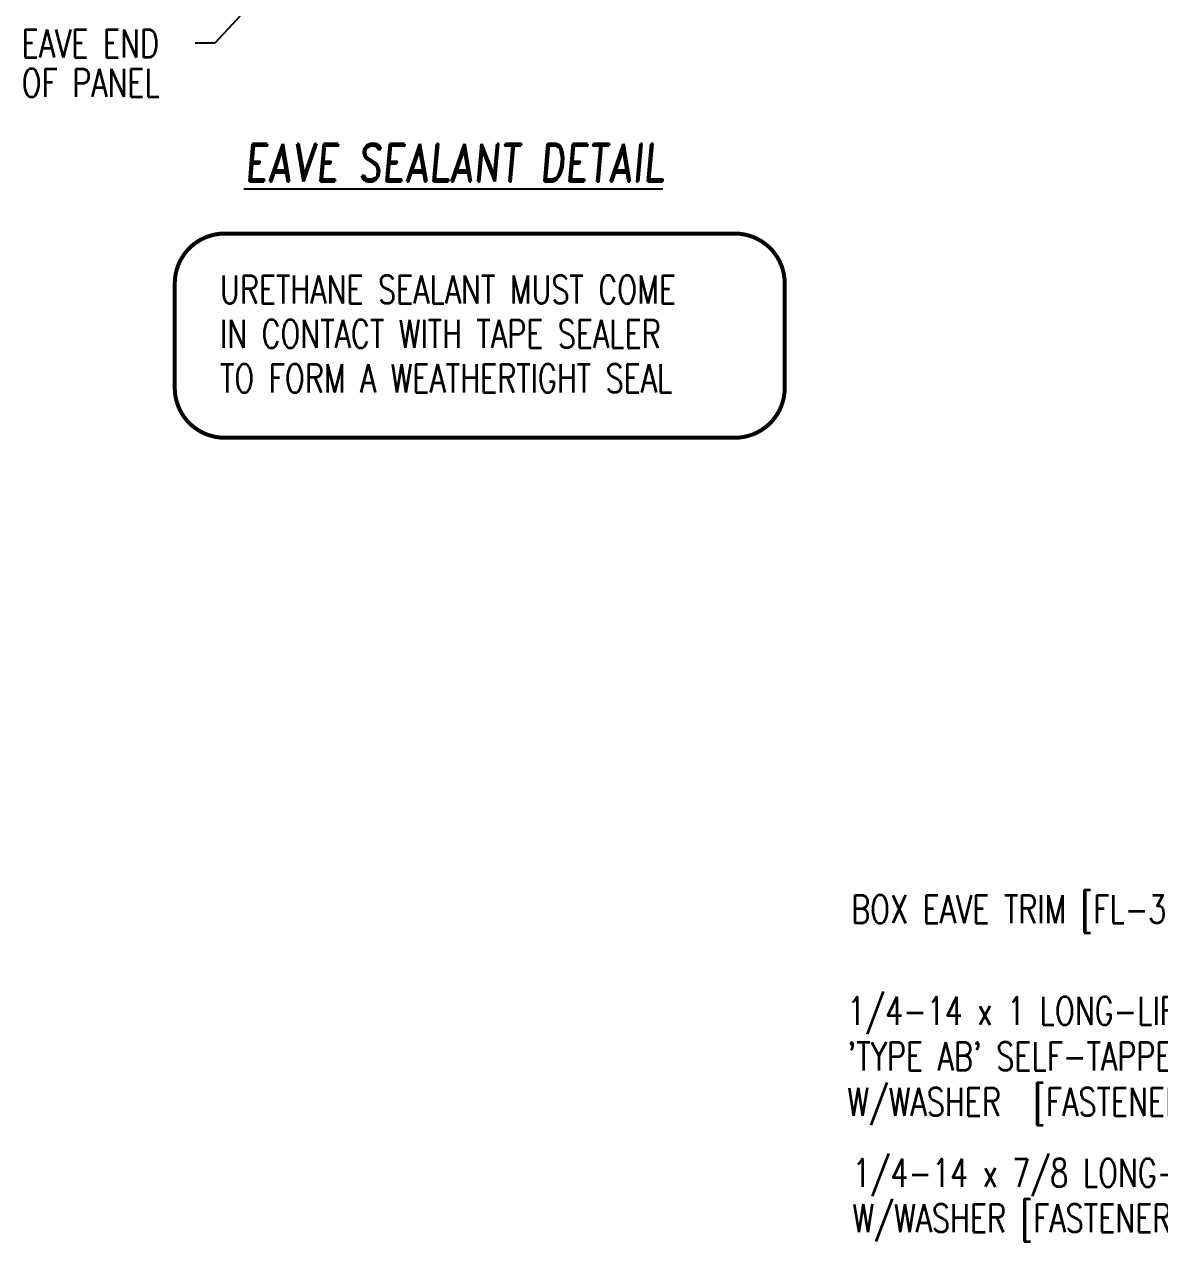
# Model space of a CAD drawing. Header units: inches. Extents: x 1.1 to 39.6, y 6.9 to 55.3.
# Drawn here: x 1.23 to 16.39, y 18.8 to 35.05 of the extents above; entities that cross this region are included whole.
import ezdxf

# ---------------------------------------------------------------- set-up
doc = ezdxf.new("R2010")
doc.units = ezdxf.units.IN
doc.header["$MEASUREMENT"] = 0
doc.layers.add('LABEL', color=6, linetype='Continuous')
doc.layers.add('TEXT', color=2, linetype='Continuous')
doc.styles.add('ROMAND', font='romand', dxfattribs={"height": 0.075})
doc.styles.add('TEXT', font='SIMPLEX', dxfattribs={"width": 0.75, "height": 6})
doc.styles.add('TEXT1', font='ROMANS.shx', dxfattribs={"width": 0.75, "height": 0.375})
doc.dimstyles.new('DETAIL$7', dxfattribs={"dimscale": 4, "dimtxt": 6, "dimasz": 0.125, "dimexe": 0.0625, "dimexo": 0.125, "dimgap": 0.0625, "dimtad": 1, "dimdec": 5, "dimzin": 3, "dimdsep": 46, "dimlunit": 4, "dimtxsty": 'TEXT', "dimblk": 'ARCHTICK', "dimcen": 0.0625, "dimclrd": 7, "dimclre": 7, "dimclrt": 2, "dimadec": 0, "dimazin": 0, "dimtfac": 0.666667, "dimtdec": 5, "dimtmove": 0, "dimatfit": 3, "dimfxl": 0, "dimfrac": 2, "dimtolj": 1, "dimtzin": 3, "dimarcsym": 0})

# ---------------------------------------------------------------- blocks, each defined once
blk = doc.blocks.new('FD-F4')
at = {"layer": 'TEXT', "style": 'TEXT1', "width": 0.75}
for s, p in [('1/4-14 x 7/8 LONG-LIFE LAPTEK', (0.0047, -0.0408)), ('W/WASHER [FASTENER #4]', (0.0047, -0.1926))]:
    blk.add_text(s, height=0.09375, dxfattribs=at).set_placement(p)
blk.add_attdef('(QUANTITY)', (1.4847, -0.1926), '', height=0.0938, dxfattribs=at)
at = {"layer": 'TEXT', "style": 'TEXT1', "flags": 1}
for tag, p in [('Color', (0.0624, -0.4349)), ('Calc', (0.0624, -0.4349)), ('Opt1', (0.0624, -0.4349)), ('Opt2', (0.0624, -0.4349)), ('Opt3', (0.0624, -0.4349)), ('Description', (0.0624, -0.4349)), ('Multiple', (0.0624, -0.4349)), ('Part', (0.0624, -0.4349)), ('Spare1', (0.0624, -0.6224)), ('Spare2', (0.0624, -0.6224)), ('Spare3', (0.0624, -0.6224)), ('Spare4', (0.0624, -0.6224)), ('Spare5', (0.0624, -0.6224)), ('Spare6', (0.0624, -0.6224)), ('Spare7', (0.0624, -0.6224)), ('Spare8', (0.0624, -0.6224)), ('Spare9', (0.0624, -0.6224)), ('Spare10', (0.0624, -0.6224))]:
    blk.add_attdef(tag, p, '', height=0.0938, dxfattribs=at)
blk = doc.blocks.new('_ArchTick')
at = {"color": 0, "linetype": 'ByBlock', "const_width": 0.15}
blk.add_lwpolyline([(-0.5, -0.5), (0.5, 0.5)], dxfattribs=at)
blk = doc.blocks.new('seal_note_tape')
at = {"layer": 'TEXT', "color": 6, "const_width": 0.0533}
blk.add_lwpolyline([(0.027, 0.693), (0.027, 2.086, -0.414214), (0.693, 2.753), (7.503, 2.753, -0.414214), (8.169, 2.086), (8.169, 0.693, -0.414214), (7.503, 0.027), (0.693, 0.027, -0.414214)], format="xyb", close=True, dxfattribs=at)
at = {"layer": 'TEXT', "style": 'TEXT1', "width": 0.75}
for s, p in [('URETHANE SEALANT MUST COME', (0.63, 1.82)), ('IN CONTACT WITH TAPE SEALER', (0.63, 1.227)), ('TO FORM A WEATHERTIGHT SEAL', (0.63, 0.633))]:
    blk.add_text(s, height=0.375, dxfattribs=at).set_placement(p)
blk = doc.blocks.new('LAY-LAB')
at = {"layer": 'LABEL', "color": 6, "style": 'ROMAND', "oblique": 5, "width": 0.75}
blk.add_attdef('LAY-LAB', (0.017, 0.0362), '', height=0.1875, dxfattribs=at)
blk = doc.blocks.new('FD-F2b')
at = {"layer": 'TEXT', "style": 'TEXT1', "width": 0.75}
for s, p in [('1/4-14 x 1 LONG-LIFE', (0.0047, -0.0408)), ("'TYPE AB' SELF-TAPPER", (0.0047, -0.1926)), ('W/WASHER', (0.0047, -0.3444)), ('[FASTENER #2B]', (0.6255, -0.3444))]:
    blk.add_text(s, height=0.09375, dxfattribs=at).set_placement(p)
blk.add_attdef('(QUANTITY)', (0.0047, -0.4962), '', height=0.0938, dxfattribs=at)
at = {"layer": 'TEXT', "style": 'TEXT1', "flags": 1}
for tag, p in [('Color', (0.0199, -0.7145)), ('Calc', (0.0199, -0.7145)), ('Opt1', (0.0199, -0.7145)), ('Opt2', (0.0199, -0.7145)), ('Opt3', (0.0199, -0.7145)), ('Description', (0.0199, -0.7145)), ('Multiple', (0.0199, -0.7145)), ('Part', (0.0199, -0.7145)), ('Spare1', (0.0199, -0.902)), ('Spare2', (0.0199, -0.902)), ('Spare3', (0.0199, -0.902)), ('Spare4', (0.0199, -0.902)), ('Spare5', (0.0199, -0.902)), ('Spare6', (0.0199, -0.902)), ('Spare7', (0.0199, -0.902)), ('Spare8', (0.0199, -0.902)), ('Spare9', (0.0199, -0.902)), ('Spare10', (0.0199, -0.902))]:
    blk.add_attdef(tag, p, '', height=0.0938, dxfattribs=at)

msp = doc.modelspace()

# ---------------------------------------------------------------- block references
at = {"layer": 'LABEL', "xscale": 2.666666666666686, "yscale": 2.666666666666679, "zscale": 2.66666666666668}
msp.add_blockref('LAY-LAB', (4.12517, 32.8594), dxfattribs=at).add_auto_attribs({'LAY-LAB': '%%UEAVE SEALANT DETAIL'})
at = {"layer": 'TEXT'}
msp.add_blockref('seal_note_tape', (3.21201, 29.50597), dxfattribs=at)
at = {"layer": 'TEXT', "xscale": 4, "yscale": 4, "zscale": 4}
msp.add_blockref('FD-F2b', (12.19582, 21.85806), dxfattribs=at)
msp.add_blockref('FD-F4', (12.26593, 19.69638), dxfattribs=at).add_auto_attribs({'(QUANTITY)': '@ 12" O.C.'})

# ---------------------------------------------------------------- texts
at = {"layer": 'TEXT', "style": 'TEXT1', "width": 0.75}
for s, p in [('EAVE END ', (1.19533, 34.60766)), ('OF PANEL', (1.19533, 34.08357)), ('BOX EAVE TRIM [FL-326]', (12.26772, 23.05079))]:
    msp.add_text(s, height=0.375, dxfattribs=at).set_placement(p)

# ---------------------------------------------------------------- leaders
at = {"layer": 'TEXT'}
msp.add_leader([(5.0207, 36.14918), (3.77444, 34.80106), (3.51335, 34.80106)], dimstyle='DETAIL$7', dxfattribs=at)

doc.saveas('drawing.dxf')
